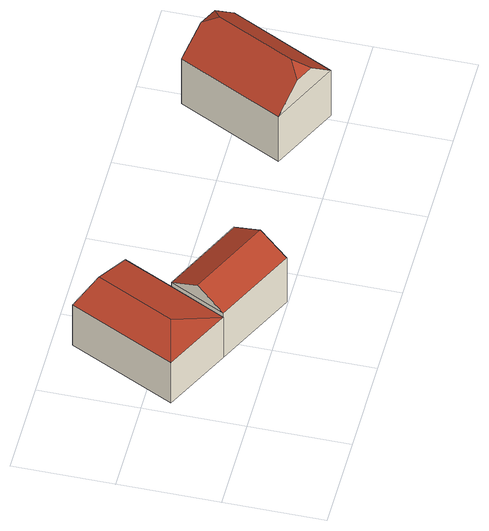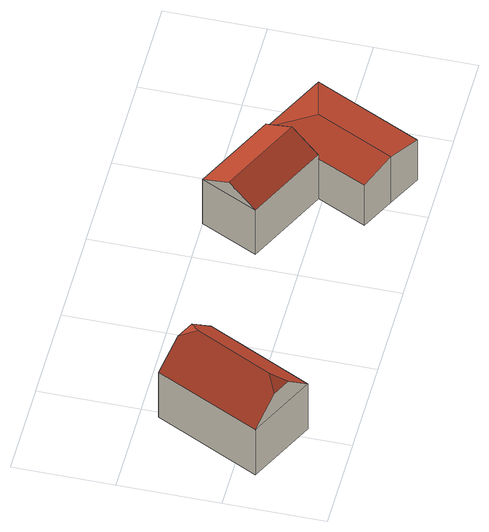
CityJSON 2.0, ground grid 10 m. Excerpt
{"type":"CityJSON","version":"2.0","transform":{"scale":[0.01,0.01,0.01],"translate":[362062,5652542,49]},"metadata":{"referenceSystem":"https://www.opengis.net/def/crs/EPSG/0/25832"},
"CityObjects":{
"building1":{"type":"Building","attributes":{"Geometrietyp2DReferenz":"3000","Gemeindeschluessel":"05315000","function":"31001_1010","roofType":"5000","measuredHeight":6.03,"storeysAboveGround":1},"address":[{"country":"Germany","locality":"Köln","thoroughfareNumber":"5","thoroughfareName":"Am Kunstfeld"}],"geometry":[{"type":"Solid","lod":"2","boundaries":[[[[0,1,2,3]],[[4,5,1,0]],[[6,7,5,4]],[[8,9,7,6]],[[10,11,9,8]],[[3,2,11,10]],[[4,0,3,12]],[[3,10,12]],[[10,8,6,4,12]],[[1,5,7,9,11,2]]]],"semantics":{"surfaces":[{"type":"WallSurface"},{"type":"RoofSurface"},{"type":"GroundSurface"}],"values":[[0,0,0,0,0,0,1,1,1,2]]}}]},
"building2":{"type":"Building","attributes":{"Geometrietyp2DReferenz":"3000","Gemeindeschluessel":"05315000","function":"31001_1010","roofType":"3100","measuredHeight":7.47,"storeysAboveGround":1},"address":[{"country":"Germany","locality":"Köln","thoroughfareNumber":"3","thoroughfareName":"Am Kunstfeld"}],"geometry":[{"type":"Solid","lod":"2","boundaries":[[[[13,14,15,16]],[[17,18,14,13]],[[19,20,18,17]],[[16,15,20,19]],[[13,21,17]],[[19,22,16]],[[16,22,21,13]],[[17,21,22,19]],[[14,18,20,15]]]],"semantics":{"surfaces":[{"type":"WallSurface"},{"type":"RoofSurface"},{"type":"GroundSurface"}],"values":[[0,0,0,0,0,0,1,1,2]]}}]},
"building3":{"type":"Building","attributes":{"Geometrietyp2DReferenz":"3000","Gemeindeschluessel":"05315000","function":"31001_1010","roofType":"3300","measuredHeight":9.42,"storeysAboveGround":2},"address":[{"country":"Germany","locality":"Köln","thoroughfareNumber":"1","thoroughfareName":"Am Kunstfeld"}],"geometry":[{"type":"Solid","lod":"2","boundaries":[[[[23,24,25,26]],[[27,28,24,23]],[[29,30,28,27]],[[26,25,30,29]],[[23,31,32,27]],[[29,33,34,26]],[[31,35,32]],[[33,36,34]],[[26,34,36,35,31,23]],[[27,32,35,36,33,29]],[[24,28,30,25]]]],"semantics":{"surfaces":[{"type":"WallSurface"},{"type":"RoofSurface"},{"type":"GroundSurface"}],"values":[[0,0,0,0,0,0,1,1,1,1,2]]}}]}
},
"vertices":[
[601,1798,618],[601,1798,88],[90,741,88],[90,741,618],[941,1629,691],[941,1629,88],[1281,1460,618],[1281,1460,88],[1046,968,617],[1046,968,88],[773,406,618],[773,406,88],[567,855,691],
[1874,570,668],[1874,570,87],[1046,968,87],[1046,968,668],[1600,5,668],[1600,5,87],[773,406,668],[773,406,87],[1737,288,834],[909,687,834],
[4062,177,634],[4062,177,41],[4574,1215,41],[4574,1215,634],[3374,511,634],[3374,511,41],[3889,1552,634],[3889,1552,41],[3809,300,891],[3626,389,890],[4141,1428,891],[4322,1338,891],[3787,484,984],[4166,1251,984]
]}
